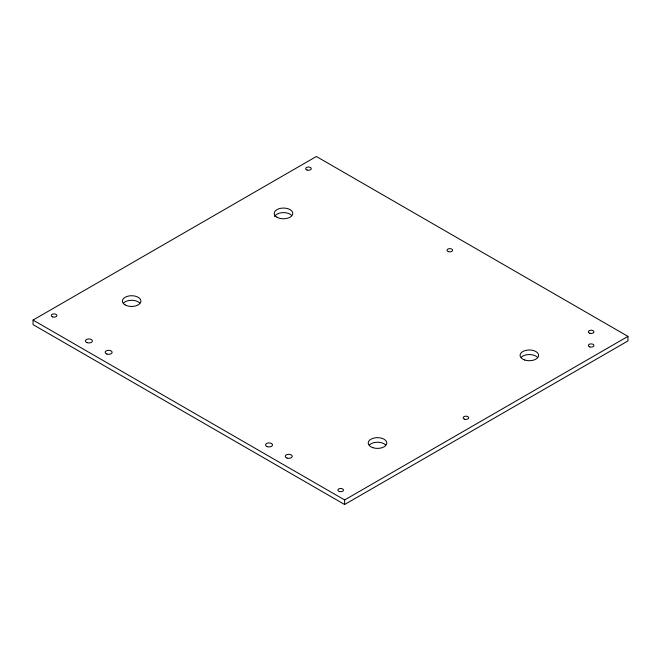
<?xml version="1.0" encoding="UTF-8"?>
<svg xmlns="http://www.w3.org/2000/svg" width="661" height="661" viewBox="0 0 661 661"><rect width="100%" height="100%" fill="white"/><g stroke="black" fill="none" stroke-linecap="round" stroke-linejoin="round"><path stroke-width="0.99" d="M33.05 320.064L316.371 156.492L627.95 336.383L627.95 340.936L344.629 504.508L33.05 324.617L33.05 320.064L344.629 499.956L627.95 336.383M344.629 499.956L344.629 504.508M369.449 444.894A9.295 5.371 0 0 1 385.553 444.894M521.298 357.229A9.295 5.371 0 0 1 537.401 357.229M123.599 302.961A9.295 5.371 0 0 1 139.702 302.961M274.522 216.585A9.295 5.371 0 0 1 282.288 212.652A9.295 5.371 0 0 1 291.551 215.288M589.744 346.885A2.793 1.611 0 0 0 593.925 345.488A2.793 1.611 0 0 0 589.744 344.1A2.793 1.611 0 0 0 589.744 346.885M464.518 419.181A2.793 1.611 0 0 0 468.699 417.785A2.793 1.611 0 0 0 464.518 416.397A2.793 1.611 0 0 0 464.518 419.181M339.291 491.478A2.793 1.611 0 0 0 343.48 490.09A2.793 1.611 0 0 0 339.291 488.694A2.793 1.611 0 0 0 339.291 491.478M589.744 333.227A2.793 1.611 0 0 0 593.925 331.83A2.793 1.611 0 0 0 589.744 330.434A2.793 1.611 0 0 0 589.744 333.227M448.414 251.626A2.793 1.611 0 0 0 452.595 250.23A2.793 1.611 0 0 0 448.414 248.842A2.793 1.611 0 0 0 448.414 251.626M307.084 170.034A2.793 1.611 0 0 0 311.265 168.638A2.793 1.611 0 0 0 307.084 167.241A2.793 1.611 0 0 0 307.084 170.034M52.69 316.9A2.793 1.611 0 0 0 56.871 315.512A2.793 1.611 0 0 0 52.69 314.115A2.793 1.611 0 0 0 52.69 316.9M524.702 360.005A9.295 5.371 0 0 0 538.641 355.362A9.295 5.371 0 0 0 524.702 350.71A9.295 5.371 0 0 0 524.702 360.005M372.854 447.679A9.295 5.371 0 0 0 386.801 443.027A9.295 5.371 0 0 0 372.854 438.375A9.295 5.371 0 0 0 372.854 447.679M125.078 304.886A9.295 5.371 0 0 0 140.628 302.474A9.295 5.371 0 0 0 129.242 295.905A9.295 5.371 0 0 0 125.078 304.886M276.926 217.213A9.295 5.371 0 0 0 292.476 214.808A9.295 5.371 0 0 0 281.09 208.232A9.295 5.371 0 0 0 276.926 217.213M287.014 458.056A3.487 2.016 0 0 0 292.245 456.313A3.487 2.016 0 0 0 287.014 454.57A3.487 2.016 0 0 0 287.014 458.056M267.292 446.671A3.487 2.016 0 0 0 272.522 444.927A3.487 2.016 0 0 0 267.292 443.184A3.487 2.016 0 0 0 267.292 446.671M106.9 354.065A3.487 2.016 0 0 0 112.13 352.321A3.487 2.016 0 0 0 106.9 350.578A3.487 2.016 0 0 0 106.9 354.065M87.178 342.679A3.487 2.016 0 0 0 92.408 340.936A3.487 2.016 0 0 0 87.178 339.192A3.487 2.016 0 0 0 87.178 342.679"/></g></svg>
